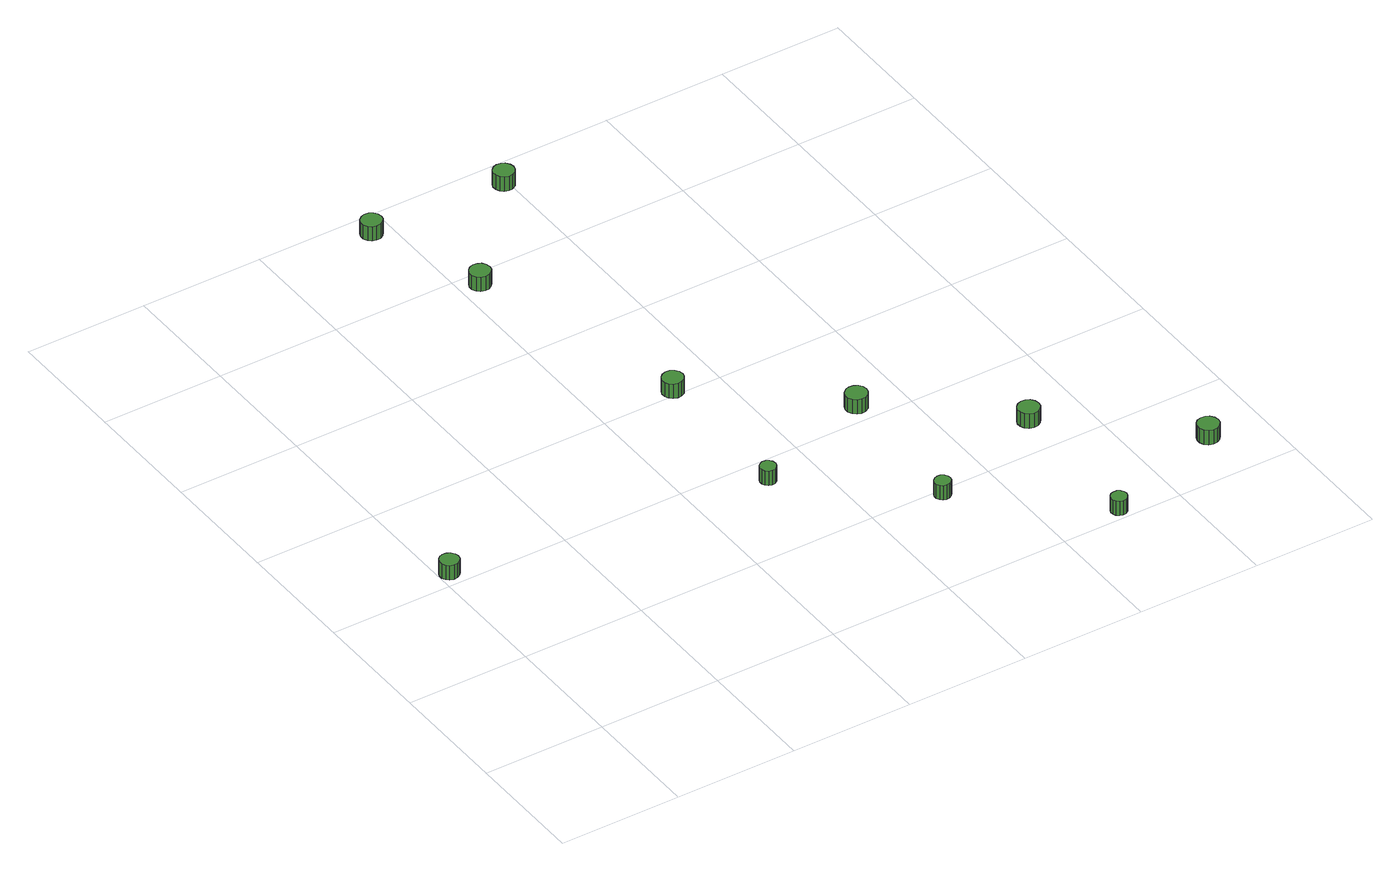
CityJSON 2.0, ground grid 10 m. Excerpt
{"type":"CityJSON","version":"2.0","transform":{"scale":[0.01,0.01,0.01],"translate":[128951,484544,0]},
"CityObjects":{
"tree1":{"type":"SolitaryVegetationObject","attributes":{"function":"something"},"geometry":[{"type":"MultiSurface","lod":"1","boundaries":[[[0,1,2,3,4,5,6,7,8,9,10,11,12,13,14]],[[15,16,17,18,19,20,21,22,23,24,25,26,27,28,29]],[[0,29,28,1]],[[1,28,27,2]],[[2,27,26,3]],[[3,26,25,4]],[[4,25,24,5]],[[5,24,23,6]],[[6,23,22,7]],[[7,22,21,8]],[[8,21,20,9]],[[9,20,19,10]],[[10,19,18,11]],[[11,18,17,12]],[[12,17,16,13]],[[13,16,15,14]],[[14,15,29,0]]]}]},
"tree2":{"type":"SolitaryVegetationObject","attributes":{"function":"something"},"geometry":[{"type":"MultiSurface","lod":"1","boundaries":[[[30,31,32,33,34,35,36,37,38,39,40,41,42,43,44]],[[45,46,47,48,49,50,51,52,53,54,55,56,57,58,59]],[[30,59,58,31]],[[31,58,57,32]],[[32,57,56,33]],[[33,56,55,34]],[[34,55,54,35]],[[35,54,53,36]],[[36,53,52,37]],[[37,52,51,38]],[[38,51,50,39]],[[39,50,49,40]],[[40,49,48,41]],[[41,48,47,42]],[[42,47,46,43]],[[43,46,45,44]],[[44,45,59,30]]]}]},
"tree3":{"type":"SolitaryVegetationObject","attributes":{"function":"something"},"geometry":[{"type":"MultiSurface","lod":"1","boundaries":[[[60,61,62,63,64,65,66,67,68,69,70,71,72,73,74]],[[75,76,77,78,79,80,81,82,83,84,85,86,87,88,89]],[[60,89,88,61]],[[61,88,87,62]],[[62,87,86,63]],[[63,86,85,64]],[[64,85,84,65]],[[65,84,83,66]],[[66,83,82,67]],[[67,82,81,68]],[[68,81,80,69]],[[69,80,79,70]],[[70,79,78,71]],[[71,78,77,72]],[[72,77,76,73]],[[73,76,75,74]],[[74,75,89,60]]]}]},
"tree4":{"type":"SolitaryVegetationObject","attributes":{"function":"something"},"geometry":[{"type":"MultiSurface","lod":"1","boundaries":[[[90,91,92,93,94,95,96,97,98,99,100,101,102,103,104]],[[105,106,107,108,109,110,111,112,113,114,115,116,117,118,119]],[[90,119,118,91]],[[91,118,117,92]],[[92,117,116,93]],[[93,116,115,94]],[[94,115,114,95]],[[95,114,113,96]],[[96,113,112,97]],[[97,112,111,98]],[[98,111,110,99]],[[99,110,109,100]],[[100,109,108,101]],[[101,108,107,102]],[[102,107,106,103]],[[103,106,105,104]],[[104,105,119,90]]]}]},
"tree5":{"type":"SolitaryVegetationObject","attributes":{"function":"something"},"geometry":[{"type":"MultiSurface","lod":"1","boundaries":[[[120,121,122,123,124,125,126,127,128,129,130,131,132,133,134]],[[135,136,137,138,139,140,141,142,143,144,145,146,147,148,149]],[[120,149,148,121]],[[121,148,147,122]],[[122,147,146,123]],[[123,146,145,124]],[[124,145,144,125]],[[125,144,143,126]],[[126,143,142,127]],[[127,142,141,128]],[[128,141,140,129]],[[129,140,139,130]],[[130,139,138,131]],[[131,138,137,132]],[[132,137,136,133]],[[133,136,135,134]],[[134,135,149,120]]]}]},
"tree6":{"type":"SolitaryVegetationObject","attributes":{"function":"something"},"geometry":[{"type":"MultiSurface","lod":"1","boundaries":[[[150,151,152,153,154,155,156,157,158,159,160,161,162,163,164]],[[165,166,167,168,169,170,171,172,173,174,175,176,177,178,179]],[[150,179,178,151]],[[151,178,177,152]],[[152,177,176,153]],[[153,176,175,154]],[[154,175,174,155]],[[155,174,173,156]],[[156,173,172,157]],[[157,172,171,158]],[[158,171,170,159]],[[159,170,169,160]],[[160,169,168,161]],[[161,168,167,162]],[[162,167,166,163]],[[163,166,165,164]],[[164,165,179,150]]]}]},
"tree7":{"type":"SolitaryVegetationObject","attributes":{"function":"something"},"geometry":[{"type":"MultiSurface","lod":"1","boundaries":[[[180,181,182,183,184,185,186,187,188,189,190,191,192,193,194]],[[195,196,197,198,199,200,201,202,203,204,205,206,207,208,209]],[[180,209,208,181]],[[181,208,207,182]],[[182,207,206,183]],[[183,206,205,184]],[[184,205,204,185]],[[185,204,203,186]],[[186,203,202,187]],[[187,202,201,188]],[[188,201,200,189]],[[189,200,199,190]],[[190,199,198,191]],[[191,198,197,192]],[[192,197,196,193]],[[193,196,195,194]],[[194,195,209,180]]]}]},
"tree8":{"type":"SolitaryVegetationObject","attributes":{"function":"something"},"geometry":[{"type":"MultiSurface","lod":"1","boundaries":[[[210,211,212,213,214,215,216,217,218,219,220,221,222,223,224]],[[225,226,227,228,229,230,231,232,233,234,235,236,237,238,239]],[[210,239,238,211]],[[211,238,237,212]],[[212,237,236,213]],[[213,236,235,214]],[[214,235,234,215]],[[215,234,233,216]],[[216,233,232,217]],[[217,232,231,218]],[[218,231,230,219]],[[219,230,229,220]],[[220,229,228,221]],[[221,228,227,222]],[[222,227,226,223]],[[223,226,225,224]],[[224,225,239,210]]]}]},
"tree9":{"type":"SolitaryVegetationObject","attributes":{"function":"something"},"geometry":[{"type":"MultiSurface","lod":"1","boundaries":[[[240,241,242,243,244,245,246,247,248,249,250,251,252,253,254]],[[255,256,257,258,259,260,261,262,263,264,265,266,267,268,269]],[[240,269,268,241]],[[241,268,267,242]],[[242,267,266,243]],[[243,266,265,244]],[[244,265,264,245]],[[245,264,263,246]],[[246,263,262,247]],[[247,262,261,248]],[[248,261,260,249]],[[249,260,259,250]],[[250,259,258,251]],[[251,258,257,252]],[[252,257,256,253]],[[253,256,255,254]],[[254,255,269,240]]]}]},
"tree10":{"type":"SolitaryVegetationObject","attributes":{"function":"something"},"geometry":[{"type":"MultiSurface","lod":"1","boundaries":[[[270,271,272,273,274,275,276,277,278,279,280,281,282,283,284]],[[285,286,287,288,289,290,291,292,293,294,295,296,297,298,299]],[[270,299,298,271]],[[271,298,297,272]],[[272,297,296,273]],[[273,296,295,274]],[[274,295,294,275]],[[275,294,293,276]],[[276,293,292,277]],[[277,292,291,278]],[[278,291,290,279]],[[279,290,289,280]],[[280,289,288,281]],[[281,288,287,282]],[[282,287,286,283]],[[283,286,285,284]],[[284,285,299,270]]]}]},
"tree11":{"type":"SolitaryVegetationObject","attributes":{"function":"something"},"geometry":[{"type":"MultiSurface","lod":"1","boundaries":[[[300,301,302,303,304,305,306,307,308,309,310,311,312,313,314]],[[315,316,317,318,319,320,321,322,323,324,325,326,327,328,329]],[[300,329,328,301]],[[301,328,327,302]],[[302,327,326,303]],[[303,326,325,304]],[[304,325,324,305]],[[305,324,323,306]],[[306,323,322,307]],[[307,322,321,308]],[[308,321,320,309]],[[309,320,319,310]],[[310,319,318,311]],[[311,318,317,312]],[[312,317,316,313]],[[313,316,315,314]],[[314,315,329,300]]]}]}
},
"vertices":[
[165,2126,179],[158,2158,179],[139,2185,179],[110,2201,179],[78,2204,179],[47,2194,179],[23,2172,179],[9,2143,179],[9,2110,179],[23,2080,179],[47,2058,179],[78,2048,179],[110,2052,179],[139,2068,179],[158,2094,179],[158,2094,50],[139,2068,50],[110,2052,50],[78,2048,50],[47,2058,50],[23,2080,50],[9,2110,50],[9,2143,50],[23,2172,50],[47,2194,50],[78,2204,50],[110,2201,50],[139,2185,50],[158,2158,50],[165,2126,50],
[2677,1779,187],[2672,1806,187],[2656,1827,187],[2632,1841,187],[2605,1844,187],[2580,1835,187],[2560,1817,187],[2549,1793,187],[2549,1766,187],[2560,1741,187],[2580,1723,187],[2605,1714,187],[2632,1717,187],[2656,1731,187],[2672,1753,187],[2672,1753,58],[2656,1731,58],[2632,1717,58],[2605,1714,58],[2580,1723,58],[2560,1741,58],[2549,1766,58],[2549,1793,58],[2560,1817,58],[2580,1835,58],[2605,1844,58],[2632,1841,58],[2656,1827,58],[2672,1806,58],[2677,1779,58],
[2703,3036,187],[2696,3071,187],[2675,3099,187],[2645,3116,187],[2610,3120,187],[2577,3109,187],[2551,3086,187],[2537,3054,187],[2537,3019,187],[2551,2987,187],[2577,2964,187],[2610,2953,187],[2645,2956,187],[2675,2974,187],[2696,3002,187],[2696,3002,58],[2675,2974,58],[2645,2956,58],[2610,2953,58],[2577,2964,58],[2551,2987,58],[2537,3019,58],[2537,3054,58],[2551,3086,58],[2577,3109,58],[2610,3120,58],[2645,3116,58],[2675,3099,58],[2696,3071,58],[2703,3036,58],
[1893,5756,225],[1885,5790,225],[1865,5818,225],[1835,5835,225],[1800,5839,225],[1767,5828,225],[1741,5805,225],[1727,5773,225],[1727,5738,225],[1741,5706,225],[1767,5683,225],[1800,5672,225],[1835,5676,225],[1865,5693,225],[1885,5721,225],[1885,5721,96],[1865,5693,96],[1835,5676,96],[1800,5672,96],[1767,5683,96],[1741,5706,96],[1727,5738,96],[1727,5773,96],[1741,5805,96],[1767,5828,96],[1800,5839,96],[1835,5835,96],[1865,5818,96],[1885,5790,96],[1893,5756,96],
[2235,4852,198],[2228,4887,198],[2208,4915,198],[2177,4932,198],[2143,4936,198],[2109,4925,198],[2084,4902,198],[2069,4870,198],[2069,4835,198],[2084,4803,198],[2109,4780,198],[2143,4769,198],[2177,4773,198],[2208,4790,198],[2228,4818,198],[2228,4818,69],[2208,4790,69],[2177,4773,69],[2143,4769,69],[2109,4780,69],[2084,4803,69],[2069,4835,69],[2069,4870,69],[2084,4902,69],[2109,4925,69],[2143,4936,69],[2177,4932,69],[2208,4915,69],[2228,4887,69],[2235,4852,69],
[3634,940,188],[3628,966,188],[3612,988,188],[3589,1001,188],[3562,1004,188],[3536,996,188],[3516,978,188],[3505,953,188],[3505,926,188],[3516,901,188],[3536,883,188],[3562,875,188],[3589,878,188],[3612,891,188],[3628,913,188],[3628,913,59],[3612,891,59],[3589,878,59],[3562,875,59],[3536,883,59],[3516,901,59],[3505,926,59],[3505,953,59],[3516,978,59],[3536,996,59],[3562,1004,59],[3589,1001,59],[3612,988,59],[3628,966,59],[3634,940,59],
[3717,2163,179],[3709,2199,179],[3688,2228,179],[3656,2246,179],[3620,2250,179],[3586,2239,179],[3559,2214,179],[3544,2181,179],[3544,2145,179],[3559,2112,179],[3586,2088,179],[3620,2077,179],[3656,2080,179],[3688,2098,179],[3709,2128,179],[3709,2128,50],[3688,2098,50],[3656,2080,50],[3620,2077,50],[3586,2088,50],[3559,2112,50],[3544,2145,50],[3544,2181,50],[3559,2214,50],[3586,2239,50],[3620,2250,50],[3656,2246,50],[3688,2228,50],[3709,2199,50],[3717,2163,50],
[4597,89,183],[4591,115,183],[4575,137,183],[4552,151,183],[4525,154,183],[4499,145,183],[4479,127,183],[4468,102,183],[4468,75,183],[4479,51,183],[4499,33,183],[4525,24,183],[4552,27,183],[4575,41,183],[4591,62,183],[4591,62,54],[4575,41,54],[4552,27,54],[4525,24,54],[4499,33,54],[4479,51,54],[4468,75,54],[4468,102,54],[4479,127,54],[4499,145,54],[4525,154,54],[4552,151,54],[4575,137,54],[4591,115,54],[4597,89,54],
[3010,5716,231],[3003,5750,231],[2982,5779,231],[2952,5796,231],[2917,5800,231],[2884,5789,231],[2858,5766,231],[2844,5734,231],[2844,5699,231],[2858,5667,231],[2884,5644,231],[2917,5633,231],[2952,5636,231],[2982,5654,231],[3003,5682,231],[3003,5682,102],[2982,5654,102],[2952,5636,102],[2917,5633,102],[2884,5644,102],[2858,5667,102],[2844,5699,102],[2844,5734,102],[2858,5766,102],[2884,5789,102],[2917,5800,102],[2952,5796,102],[2982,5779,102],[3003,5750,102],[3010,5716,102],
[4659,1335,181],[4652,1370,181],[4631,1400,181],[4599,1418,181],[4563,1421,181],[4529,1410,181],[4502,1386,181],[4487,1353,181],[4487,1317,181],[4502,1284,181],[4529,1259,181],[4563,1248,181],[4599,1252,181],[4631,1270,181],[4652,1299,181],[4652,1299,52],[4631,1270,52],[4599,1252,52],[4563,1248,52],[4529,1259,52],[4502,1284,52],[4487,1317,52],[4487,1353,52],[4502,1386,52],[4529,1410,52],[4563,1421,52],[4599,1418,52],[4631,1400,52],[4652,1370,52],[4659,1335,52],
[5636,462,177],[5629,497,177],[5607,527,177],[5576,545,177],[5540,548,177],[5505,537,177],[5478,513,177],[5464,480,177],[5464,444,177],[5478,411,177],[5505,386,177],[5540,375,177],[5576,379,177],[5607,397,177],[5629,426,177],[5629,426,48],[5607,397,48],[5576,379,48],[5540,375,48],[5505,386,48],[5478,411,48],[5464,444,48],[5464,480,48],[5478,513,48],[5505,537,48],[5540,548,48],[5576,545,48],[5607,527,48],[5629,497,48],[5636,462,48]
]}
